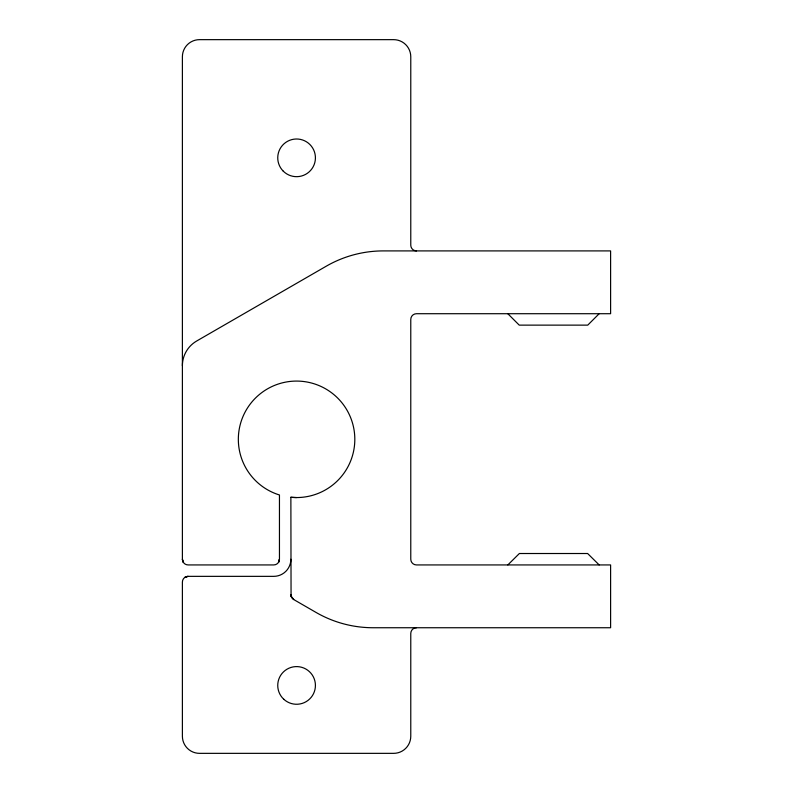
<?xml version="1.0" encoding="UTF-8"?>
<svg xmlns="http://www.w3.org/2000/svg" width="793" height="793" viewBox="0 0 793 793"><rect width="100%" height="100%" fill="white"/><g stroke="black" fill="none" stroke-linecap="round" stroke-linejoin="round"><path stroke-width="1.19" d="M599.171 313.711L587.752 325.13L519.237 325.13L507.817 313.711M507.827 564.933L519.375 553.514L587.633 553.514L599.171 564.933M296.582 497.558L290.872 497.28L291.061 596.078L293.727 599.548L316.06 612.444A114.192 114.192 0 0 0 373.156 627.739L610.61 627.739L610.61 564.933L416.484 564.933A5.71 5.71 0 0 1 410.774 559.224L410.774 319.42A5.71 5.71 0 0 1 416.484 313.711L610.61 313.711L610.61 250.905L383.346 250.905A114.192 114.192 0 0 0 326.25 266.2L196.664 341.02A28.548 28.548 0 0 0 182.39 365.742M291.636 597.456L290.872 594.601A5.71 5.71 0 0 0 293.727 599.548M416.484 250.905A5.71 5.71 0 0 1 410.774 245.196L410.774 56.779A17.129 17.129 0 0 0 393.645 39.65L199.519 39.65A17.129 17.129 0 0 0 182.39 56.779L182.39 559.224L183.153 562.078L182.39 559.224A5.71 5.71 0 0 0 188.1 564.933L273.744 564.933A5.71 5.71 0 0 0 279.453 559.224L279.453 494.981A58.236 58.236 0 0 1 254.176 399.394A58.236 58.236 0 0 1 351.111 418.882A58.236 58.236 0 0 1 290.872 497.28M290.872 559.224A17.129 17.129 0 0 1 273.744 576.352L188.1 576.352L185.245 577.116L188.1 576.352A5.71 5.71 0 0 0 182.39 582.062L182.39 736.221A17.129 17.129 0 0 0 199.519 753.35L393.645 753.35A17.129 17.129 0 0 0 410.774 736.221L410.774 633.448A5.71 5.71 0 0 1 416.484 627.739M279.453 559.224L278.69 562.078L279.453 559.224M283.26 171.159A18.844 18.844 0 0 0 314.781 162.714A18.844 18.844 0 0 0 291.705 139.637A18.844 18.844 0 0 0 283.26 171.159M283.795 699.267A18.844 18.844 0 0 0 314.96 689.583A18.844 18.844 0 0 0 290.991 667.438A18.844 18.844 0 0 0 283.795 699.267"/></g></svg>
